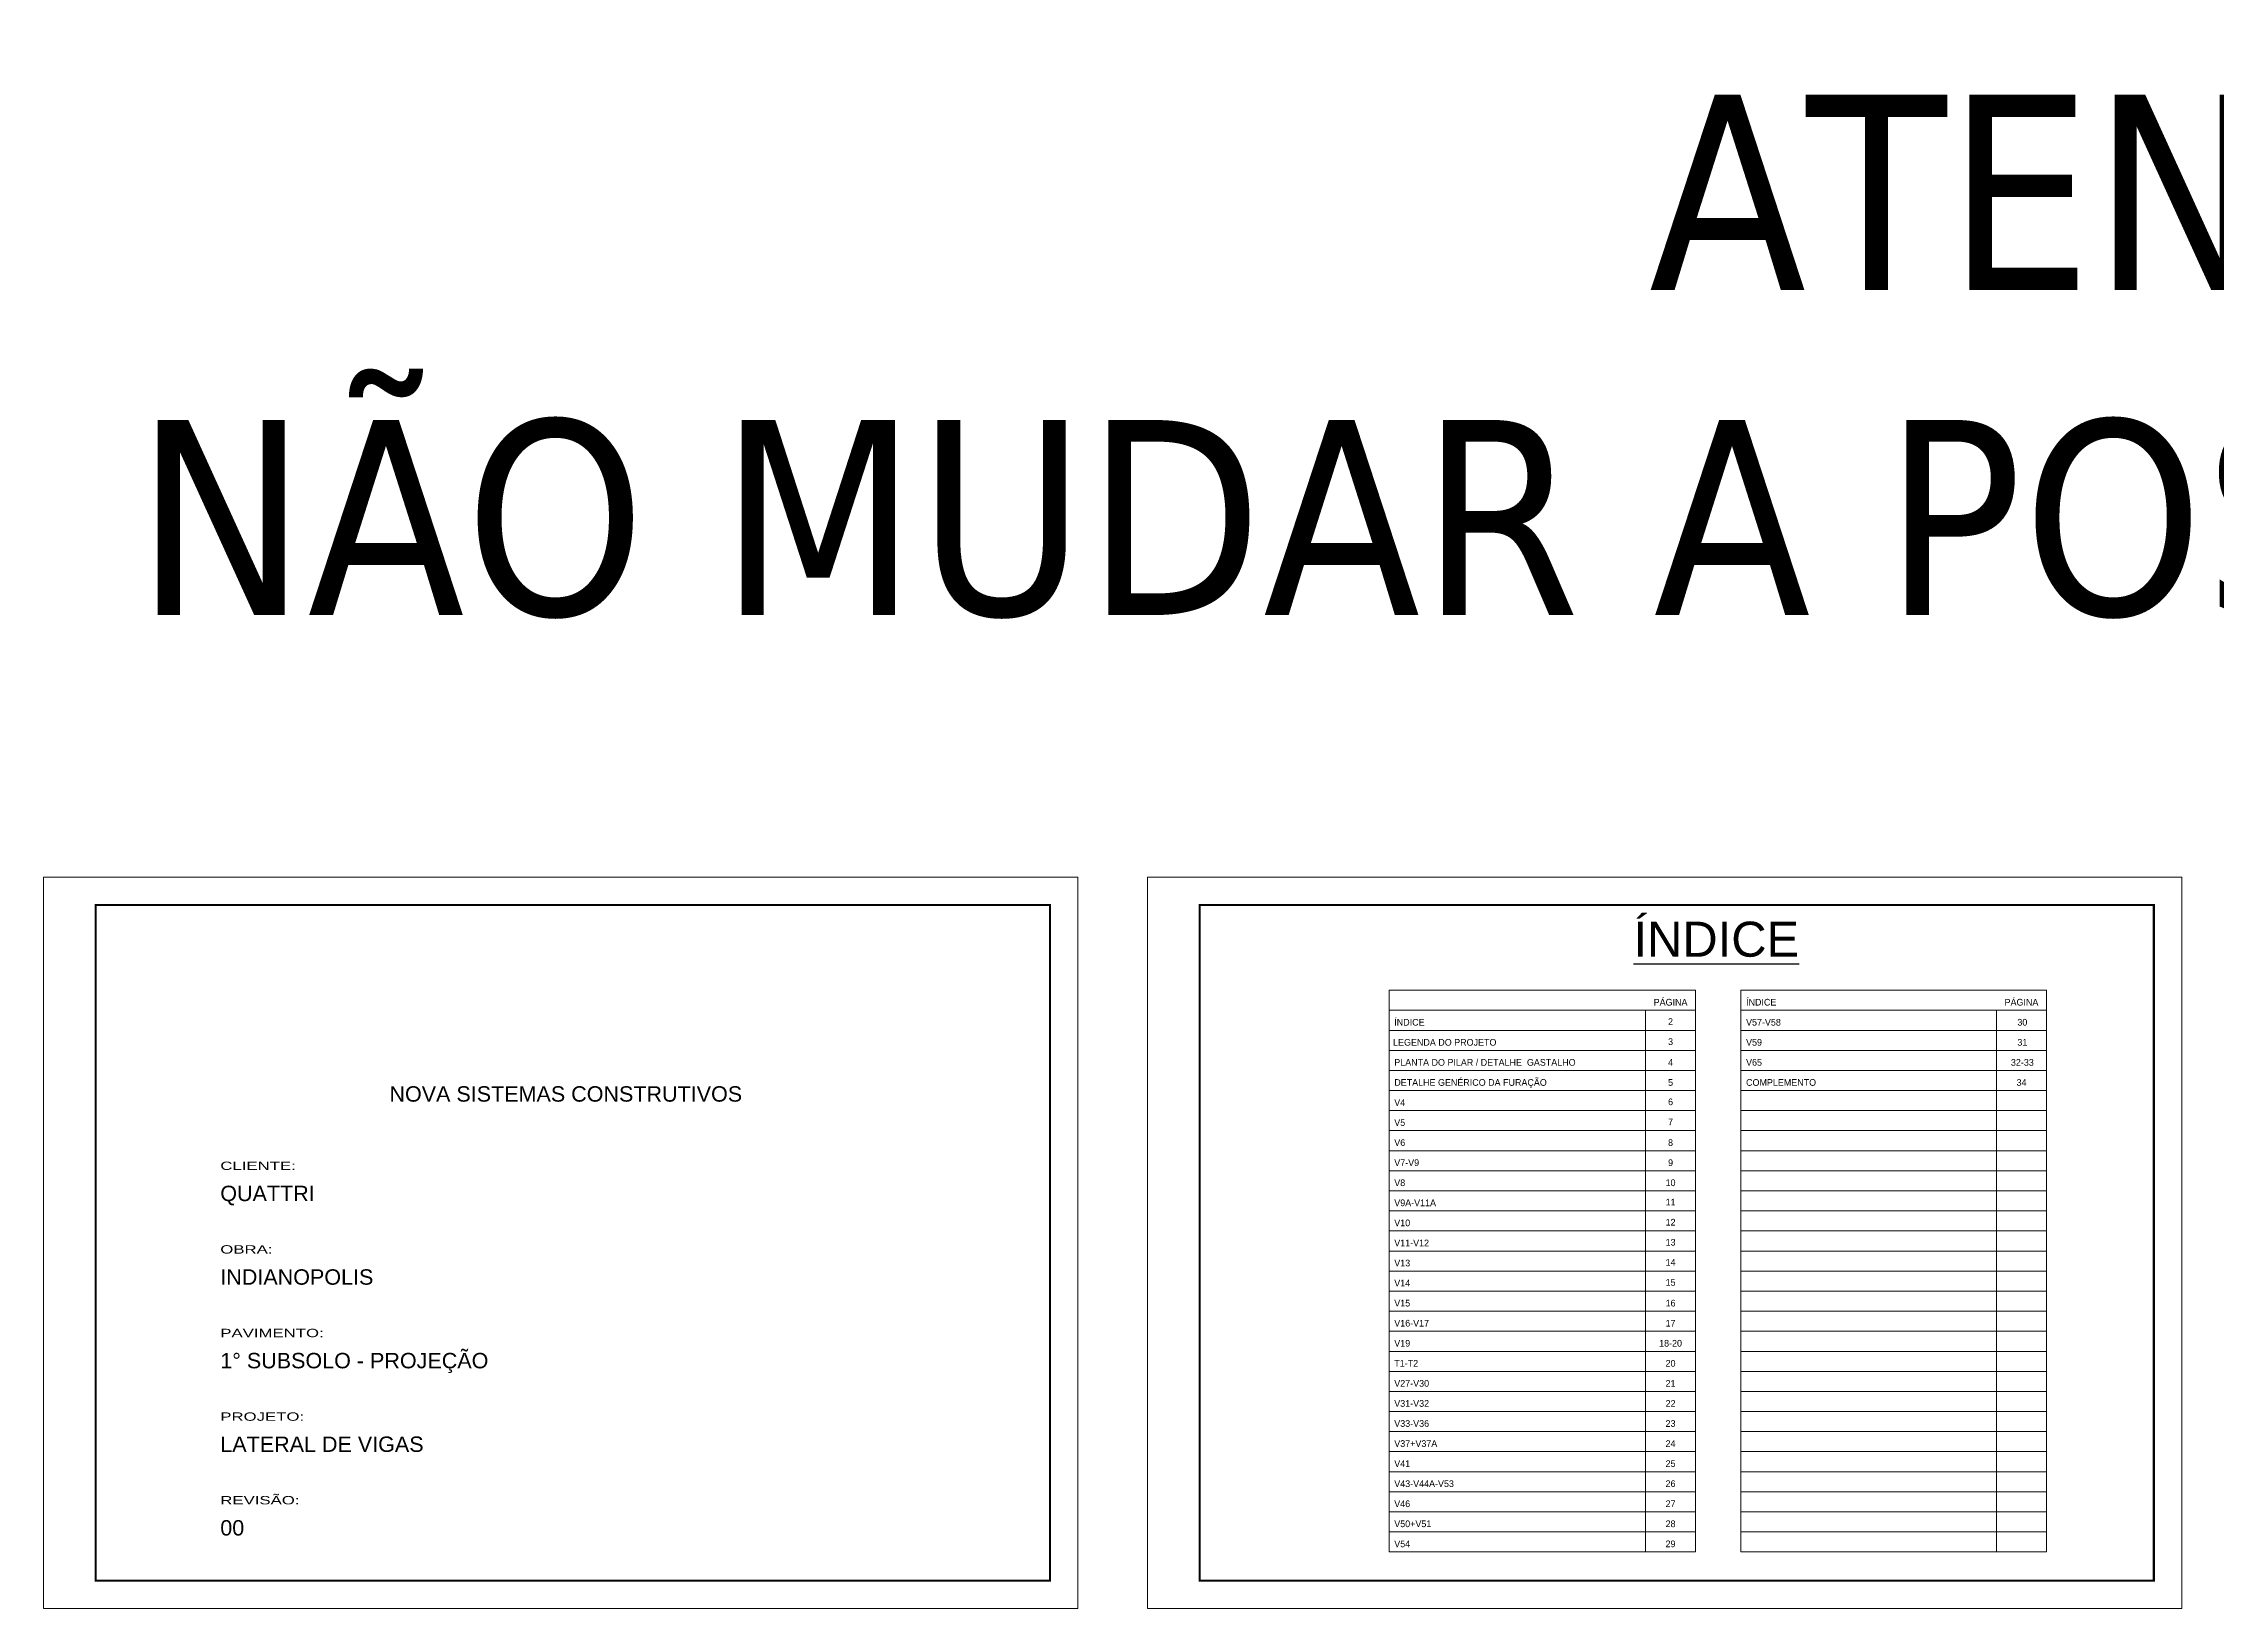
# Model space of a CAD drawing. Header units: millimetres. Extents: x 2921 to 9246, y 316 to 11751.
# Drawn here: x 2921 to 6041, y 9505 to 11751 of the extents above; entities that cross this region are included whole.
import ezdxf
from ezdxf.enums import TextEntityAlignment as Align

# ---------------------------------------------------------------- set-up
doc = ezdxf.new("R2010")
doc.units = ezdxf.units.MM
doc.layers.add('CARIMBO', color=255, linetype='Continuous', lineweight=9)
doc.layers.add('Folhas', color=255, linetype='Continuous', lineweight=9)
doc.styles.add('arial', font='arial.ttf')
doc.styles.add('TAHOMA', font='tahoma.ttf')
doc.styles.add('Tecnologia', font='')
doc.styles.get('Tecnologia').set_extended_font_data('Forgotten Futurist')

msp = doc.modelspace()

# ---------------------------------------------------------------- linework, layer by layer
at = {"layer": 'CARIMBO'}
for p, q in [((4853.08, 10392.04), (5293.16, 10392.04)), ((4853.08, 10392.04), (4853.08, 9585.74)), ((5293.16, 10392.04), (5293.16, 9585.74)), ((5358.14, 10392.04), (5797, 10392.04)), ((5358.14, 10392.04), (5358.14, 9585.74)), ((5797, 10392.04), (5797, 9585.74)), ((4853.08, 10363.24), (5293.16, 10363.24)), ((5221.34, 10363.24), (5221.34, 9585.74)), ((5358.14, 10363.24), (5797, 10363.24)), ((5725.18, 10363.24), (5725.18, 9585.74)), ((4853.08, 10334.44), (5293.16, 10334.44)), ((5358.14, 10334.44), (5797, 10334.44)), ((4853.08, 10305.65), (5293.16, 10305.65)), ((5358.14, 10305.65), (5797, 10305.65)), ((4853.08, 10276.85), (5293.16, 10276.85)), ((5358.14, 10276.85), (5797, 10276.85)), ((4853.08, 10248.05), (5293.16, 10248.05)), ((5358.14, 10248.05), (5797, 10248.05)), ((4853.08, 10219.26), (5293.16, 10219.26)), ((5358.14, 10219.26), (5797, 10219.26)), ((4853.08, 10190.46), (5293.16, 10190.46)), ((5358.14, 10190.46), (5797, 10190.46)), ((4853.08, 10161.67), (5293.16, 10161.67)), ((5358.14, 10161.67), (5797, 10161.67)), ((4853.08, 10132.87), (5293.16, 10132.87)), ((5358.14, 10132.87), (5797, 10132.87)), ((4853.08, 10104.07), (5293.16, 10104.07)), ((5358.14, 10104.07), (5797, 10104.07)), ((4853.08, 10075.28), (5293.16, 10075.28)), ((4853.08, 10046.48), (5293.16, 10046.48)), ((5358.14, 10075.28), (5797, 10075.28)), ((5358.14, 10046.48), (5797, 10046.48)), ((4853.08, 10017.68), (5293.16, 10017.68)), ((5358.14, 10017.68), (5797, 10017.68)), ((4853.08, 9988.89), (5293.16, 9988.89)), ((5358.14, 9988.89), (5797, 9988.89)), ((4853.08, 9960.09), (5293.16, 9960.09)), ((5358.14, 9960.09), (5797, 9960.09)), ((4853.08, 9931.3), (5293.16, 9931.3)), ((5358.14, 9931.3), (5797, 9931.3)), ((4853.08, 9902.5), (5293.16, 9902.5)), ((5358.14, 9902.5), (5797, 9902.5)), ((4853.08, 9873.7), (5293.16, 9873.7)), ((5358.14, 9873.7), (5797, 9873.7)), ((4853.08, 9844.91), (5293.16, 9844.91)), ((5358.14, 9844.91), (5797, 9844.91)), ((4853.08, 9816.11), (5293.16, 9816.11)), ((5358.14, 9816.11), (5797, 9816.11)), ((4853.08, 9787.31), (5293.16, 9787.31)), ((5358.14, 9787.31), (5797, 9787.31)), ((4853.08, 9758.52), (5293.16, 9758.52)), ((5358.14, 9758.52), (5797, 9758.52)), ((4853.08, 9729.72), (5293.16, 9729.72)), ((5358.14, 9729.72), (5797, 9729.72)), ((4853.08, 9700.93), (5293.16, 9700.93)), ((4853.08, 9672.13), (5293.16, 9672.13)), ((5358.14, 9700.93), (5797, 9700.93)), ((5358.14, 9672.13), (5797, 9672.13)), ((4853.08, 9643.33), (5293.16, 9643.33)), ((5358.14, 9643.33), (5797, 9643.33)), ((4853.08, 9614.54), (5293.16, 9614.54)), ((5358.14, 9614.54), (5797, 9614.54)), ((4853.08, 9585.74), (5293.16, 9585.74)), ((5358.14, 9585.74), (5797, 9585.74))]:
    msp.add_line(p, q, dxfattribs=at)
at = {"layer": 'Folhas'}
for points in [[(2921.13, 9504.53), (4406.13, 9504.53), (4406.13, 10554.53), (2921.13, 10554.53)], [(4506.13, 9504.53), (5991.13, 9504.53), (5991.13, 10554.53), (4506.13, 10554.53)]]:
    msp.add_lwpolyline(points, close=True, dxfattribs=at)
at = {"layer": 'Folhas', "color": 30, "const_width": 3}
for points in [[(2996.13, 9544.53), (4366.13, 9544.53), (4366.13, 10514.53), (2996.13, 10514.53)], [(2996.13, 9544.53), (4366.13, 9544.53), (4366.13, 10514.53), (2996.13, 10514.53)], [(4581.13, 9544.53), (5951.13, 9544.53), (5951.13, 10514.53), (4581.13, 10514.53)]]:
    msp.add_lwpolyline(points, close=True, dxfattribs=at)

# ---------------------------------------------------------------- texts
at = {"color": 0, "linetype": 'Continuous', "ltscale": 5, "style": 'arial'}
msp.add_text('%%UÍNDICE', height=50.279, dxfattribs=at).set_placement((5322.94, 10440.17), align=Align.CENTER)
for s, height, p in [('NOVA SISTEMAS CONSTRUTIVOS', 22.1184, (3417.87, 10232.1)), ('QUATTRI', 22.118, (3175.03, 10089.33)), ('INDIANOPOLIS', 22.1184, (3175.03, 9969.33)), ('1° SUBSOLO - PROJEÇÃO', 22.1184, (3175.03, 9849.33)), ('LATERAL DE VIGAS', 22.1184, (3175.03, 9729.33)), ('00', 22.118, (3175.03, 9609.33))]:
    msp.add_text(s, height=height, dxfattribs=at).set_placement(p)
at = {"layer": 'CARIMBO', "style": 'Tecnologia'}
for s, height, p in [('PÁGINA', 9.599, (5257.25, 10370.05)), ('PÁGINA', 9.599, (5761.09, 10370.05)), ('2', 9.6, (5257.25, 10342.22)), ('30', 9.599, (5762.31, 10341.25)), ('3', 9.6, (5257.25, 10313.42)), ('31', 9.599, (5762.31, 10312.45)), ('4', 9.6, (5257.25, 10283.66)), ('32-33', 9.599, (5762.31, 10283.66)), ('5', 9.6, (5257.25, 10254.86)), ('6', 9.6, (5257.25, 10227.03)), ('34', 9.599, (5761.16, 10254.86)), ('7', 9.6, (5257.25, 10198.23)), ('8', 9.6, (5257.25, 10168.47)), ('9', 9.6, (5257.25, 10139.68)), ('10', 9.599, (5257.25, 10110.88)), ('11', 9.599, (5257.25, 10083.05)), ('12', 9.599, (5257.25, 10054.25)), ('13', 9.599, (5257.25, 10025.46)), ('14', 9.599, (5257.25, 9996.66)), ('15', 9.599, (5257.25, 9967.86)), ('16', 9.599, (5257.25, 9938.1)), ('17', 9.599, (5257.25, 9909.31)), ('18-20', 9.599, (5257.25, 9880.51)), ('20', 9.599, (5257.25, 9851.71)), ('21', 9.599, (5257.25, 9822.92)), ('22', 9.599, (5257.25, 9794.12)), ('23', 9.599, (5257.25, 9765.33)), ('24', 9.599, (5257.25, 9736.53)), ('25', 9.599, (5257.25, 9707.73)), ('26', 9.599, (5257.25, 9678.94)), ('27', 9.599, (5257.25, 9650.14)), ('28', 9.599, (5257.25, 9621.34)), ('29', 9.599, (5257.25, 9592.55))]:
    msp.add_text(s, height=height, dxfattribs=at).set_placement(p, align=Align.CENTER)
for s, height, p in [('ÍNDICE', 9.599, (5365.64, 10370.05)), ('ÍNDICE', 9.599, (4860.57, 10341.25)), ('V57-V58', 9.599, (5365.64, 10341.25)), ('LEGENDA DO PROJETO', 9.5987, (4858.87, 10312.45)), ('V59', 9.599, (5365.64, 10312.45)), ('PLANTA DO PILAR / DETALHE  GASTALHO ', 9.5987, (4860.57, 10283.66)), ('DETALHE GENÉRICO DA FURAÇÃO', 9.5987, (4860.57, 10254.86)), ('V65', 9.599, (5365.64, 10283.66)), ('V4', 9.599, (4860.57, 10226.06)), ('COMPLEMENTO', 9.5987, (5365.64, 10254.86)), ('V5', 9.599, (4860.57, 10197.27)), ('V6', 9.599, (4860.57, 10168.47)), ('V7-V9', 9.599, (4860.57, 10139.68)), ('V8', 9.599, (4860.57, 10110.88)), ('V9A-V11A', 9.599, (4860.57, 10082.08)), ('V10', 9.599, (4860.57, 10053.29)), ('V11-V12', 9.599, (4860.57, 10024.49)), ('V13', 9.599, (4860.57, 9995.7)), ('V14', 9.599, (4860.57, 9966.9)), ('V15', 9.599, (4860.57, 9938.1)), ('V16-V17', 9.599, (4860.57, 9909.31)), ('V19', 9.599, (4860.57, 9880.51)), ('T1-T2', 9.599, (4860.57, 9851.71)), ('V27-V30', 9.599, (4860.57, 9822.92)), ('V31-V32', 9.599, (4860.57, 9794.12)), ('V33-V36', 9.599, (4860.57, 9765.33)), ('V37+V37A', 9.599, (4860.57, 9736.53)), ('V41', 9.599, (4860.57, 9707.73)), ('V43-V44A-V53', 9.5987, (4860.57, 9678.94)), ('V46', 9.599, (4860.57, 9650.14)), ('V50+V51', 9.599, (4860.57, 9621.34)), ('V54', 9.599, (4860.57, 9592.55))]:
    msp.add_text(s, height=height, dxfattribs=at).set_placement(p)
at = {"layer": 'Defpoints', "insert": (6158.63, 11266.91), "char_height": 280, "attachment_point": 5, "style": 'TAHOMA'}
msp.add_mtext('{\\C1;ATENÇÃO!!\\PNÃO MUDAR A POSIÇÃO DAS FOLHAS}', dxfattribs=at)
at = {"layer": 'Folhas', "color": 30, "style": 'Tecnologia', "width": 1.5}
for s, p in [('CLIENTE:', (3175.03, 10134.03)), ('OBRA:', (3175.03, 10014.03)), ('PAVIMENTO:', (3175.03, 9894.03)), ('PROJETO:', (3175.03, 9774.03)), ('REVISÃO:', (3175.03, 9654.03))]:
    msp.add_text(s, height=12, dxfattribs=at).set_placement(p)

doc.saveas('drawing.dxf')
